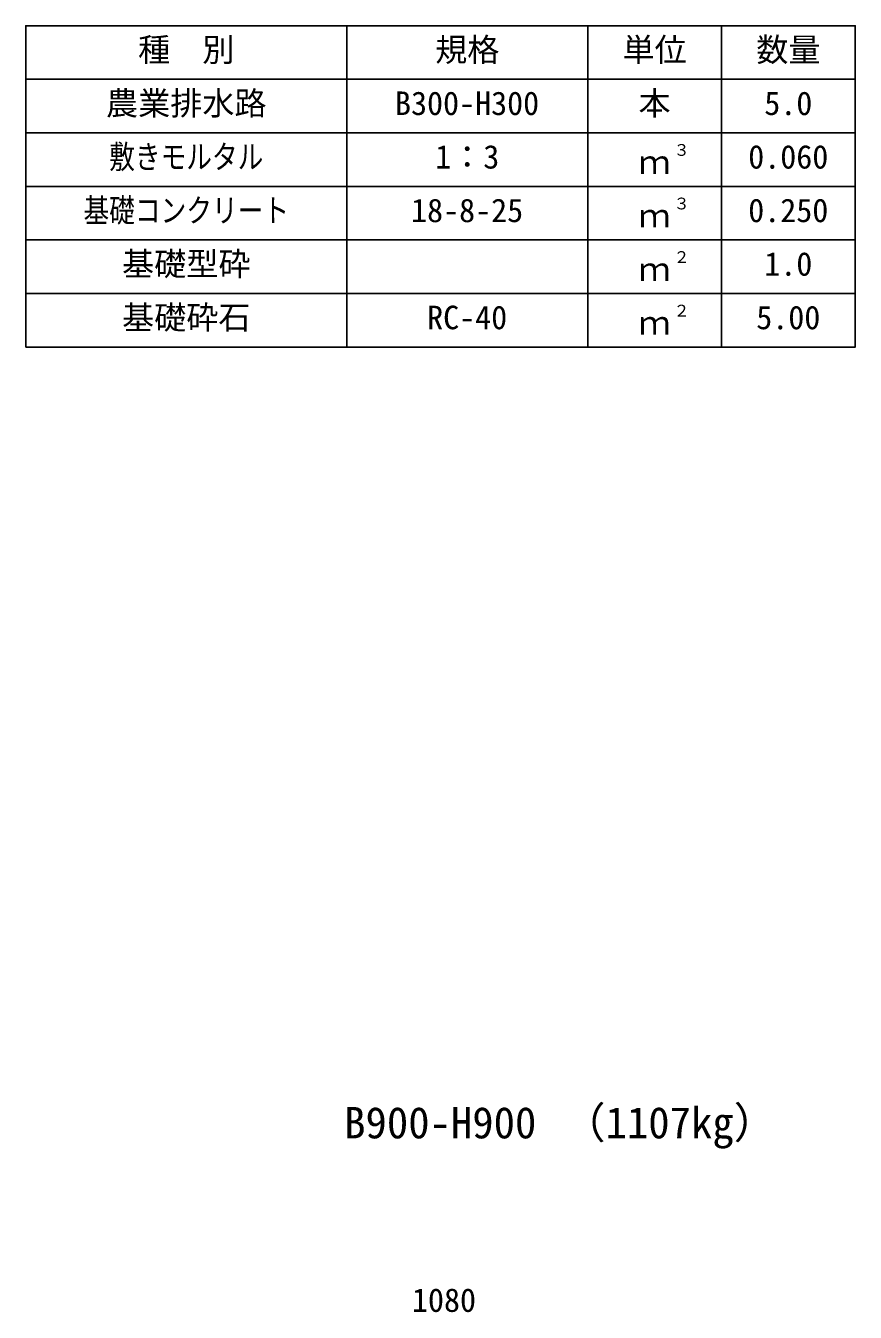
# Model space of a CAD drawing. Units: millimetres, scale not verified. Extents: x -33600 to 33600, y -11880 to 11880.
# Drawn here: x 4293 to 5843, y 3879 to 6282 of the extents above; entities that cross this region are included whole.
import ezdxf
from ezdxf.enums import TextEntityAlignment as Align

# ---------------------------------------------------------------- set-up
doc = ezdxf.new("R2010")
doc.units = ezdxf.units.MM
doc.header["$LTSCALE"] = 40
for name, color, linetype, lineweight in [('0-0_DIM', 7, 'Continuous', 25), ('0-3_HYO', 3, 'Continuous', 25), ('0-4_HYO2', 4, 'Continuous', 25), ('0-7_TXT', 7, 'Continuous', 25)]:
    doc.layers.add(name, color=color, linetype=linetype, lineweight=lineweight)
doc.styles.add('ＭＳ ゴシック', font='')
doc.styles.get('ＭＳ ゴシック').set_extended_font_data('MS Gothic')

msp = doc.modelspace()

# ---------------------------------------------------------------- linework, layer by layer
at = {"layer": '0-3_HYO'}
for p, q in [((4893.16, 6281.95), (4893.16, 5681.95)), ((5343.16, 6281.95), (5343.16, 5681.95)), ((5593.16, 6281.95), (5593.16, 5681.95)), ((4293.16, 6181.95), (5843.16, 6181.95))]:
    msp.add_line(p, q, dxfattribs=at)
msp.add_lwpolyline([(4293.16, 5681.95), (5843.16, 5681.95), (5843.16, 6281.95), (4293.16, 6281.95)], close=True, dxfattribs=at)
at = {"layer": '0-4_HYO2'}
for p, q in [((4293.16, 6081.95), (5843.16, 6081.95)), ((4293.16, 5981.95), (5843.16, 5981.95)), ((4293.16, 5881.95), (5843.16, 5881.95)), ((4293.16, 5781.95), (5843.16, 5781.95))]:
    msp.add_line(p, q, dxfattribs=at)

# ---------------------------------------------------------------- texts
at = {"layer": '0-0_DIM', "style": 'ＭＳ ゴシック'}
msp.add_text('1080', height=43.99, dxfattribs=at).set_placement((5014.81, 3866.83), align=Align.BOTTOM_LEFT)
at = {"layer": '0-7_TXT', "style": 'ＭＳ ゴシック'}
for s, height, p in [('種\u3000別', 43.99, (4503.16, 6201.95)), ('規格', 43.99, (5058.16, 6201.95)), ('単位', 43.99, (5408.16, 6201.95)), ('数量', 43.99, (5658.16, 6201.95)), ('農業排水路', 43.99, (4443.16, 6101.95)), ('B300-H300', 43.99, (4983.16, 6101.95)), ('本', 43.99, (5438.16, 6101.95)), ('5.0', 43.99, (5673.16, 6101.95)), ('1：3', 43.99, (5058.16, 6001.95)), ('３', 21.99, (5503.7, 6032.32)), ('0.060', 43.99, (5643.16, 6001.95)), ('ｍ', 43.99, (5438.16, 5991.95)), ('18-8-25', 43.99, (5013.16, 5901.95)), ('３', 21.99, (5503.7, 5932.32)), ('0.250', 43.99, (5643.16, 5901.95)), ('ｍ', 43.99, (5438.16, 5891.95)), ('基礎型砕', 43.99, (4473.16, 5801.95)), ('ｍ', 43.99, (5438.16, 5791.95)), ('２', 21.99, (5503.7, 5832.32)), ('1.0', 43.99, (5673.16, 5801.95)), ('基礎砕石', 43.99, (4473.16, 5701.95)), ('RC-40', 43.99, (5043.16, 5701.95)), ('２', 21.99, (5503.7, 5732.32)), ('5.00', 43.99, (5658.16, 5701.95)), ('ｍ', 43.99, (5438.16, 5691.95)), ('B900-H900', 58.65, (4888.16, 4186.5)), ('（1107kg）', 58.65, (5296.53, 4186.5))]:
    msp.add_text(s, height=height, dxfattribs=at).set_placement(p, align=Align.BOTTOM_LEFT)
at = {"layer": '0-7_TXT', "style": 'ＭＳ ゴシック', "width": 0.8}
for s, p in [('敷きモルタル', (4449.16, 6001.95)), ('基礎コンクリート', (4401.16, 5901.95))]:
    msp.add_text(s, height=43.99, dxfattribs=at).set_placement(p, align=Align.BOTTOM_LEFT)

doc.saveas('drawing.dxf')
